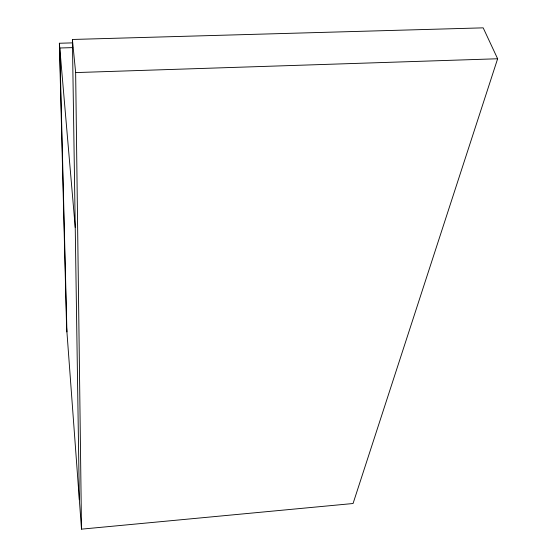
<?xml version="1.0" encoding="UTF-8"?>
<svg xmlns="http://www.w3.org/2000/svg" width="557" height="557" viewBox="0 0 557 557"><rect width="100%" height="100%" fill="white"/><g stroke="black" fill="none" stroke-linecap="round" stroke-linejoin="round"><path stroke-width="0.84" d="M79.338 499.747L72.403 39.47L483.191 27.85L497.631 58.764L353.061 503.514L81.51 529.15L66.582 327.321L59.369 43.251L72.403 42.875M72.403 39.47L75.648 72.584L497.631 58.764M72.793 47.617L59.773 47.999L66.924 331.923M59.369 43.251L75.237 227.472M75.648 72.584L81.51 529.15"/></g></svg>
